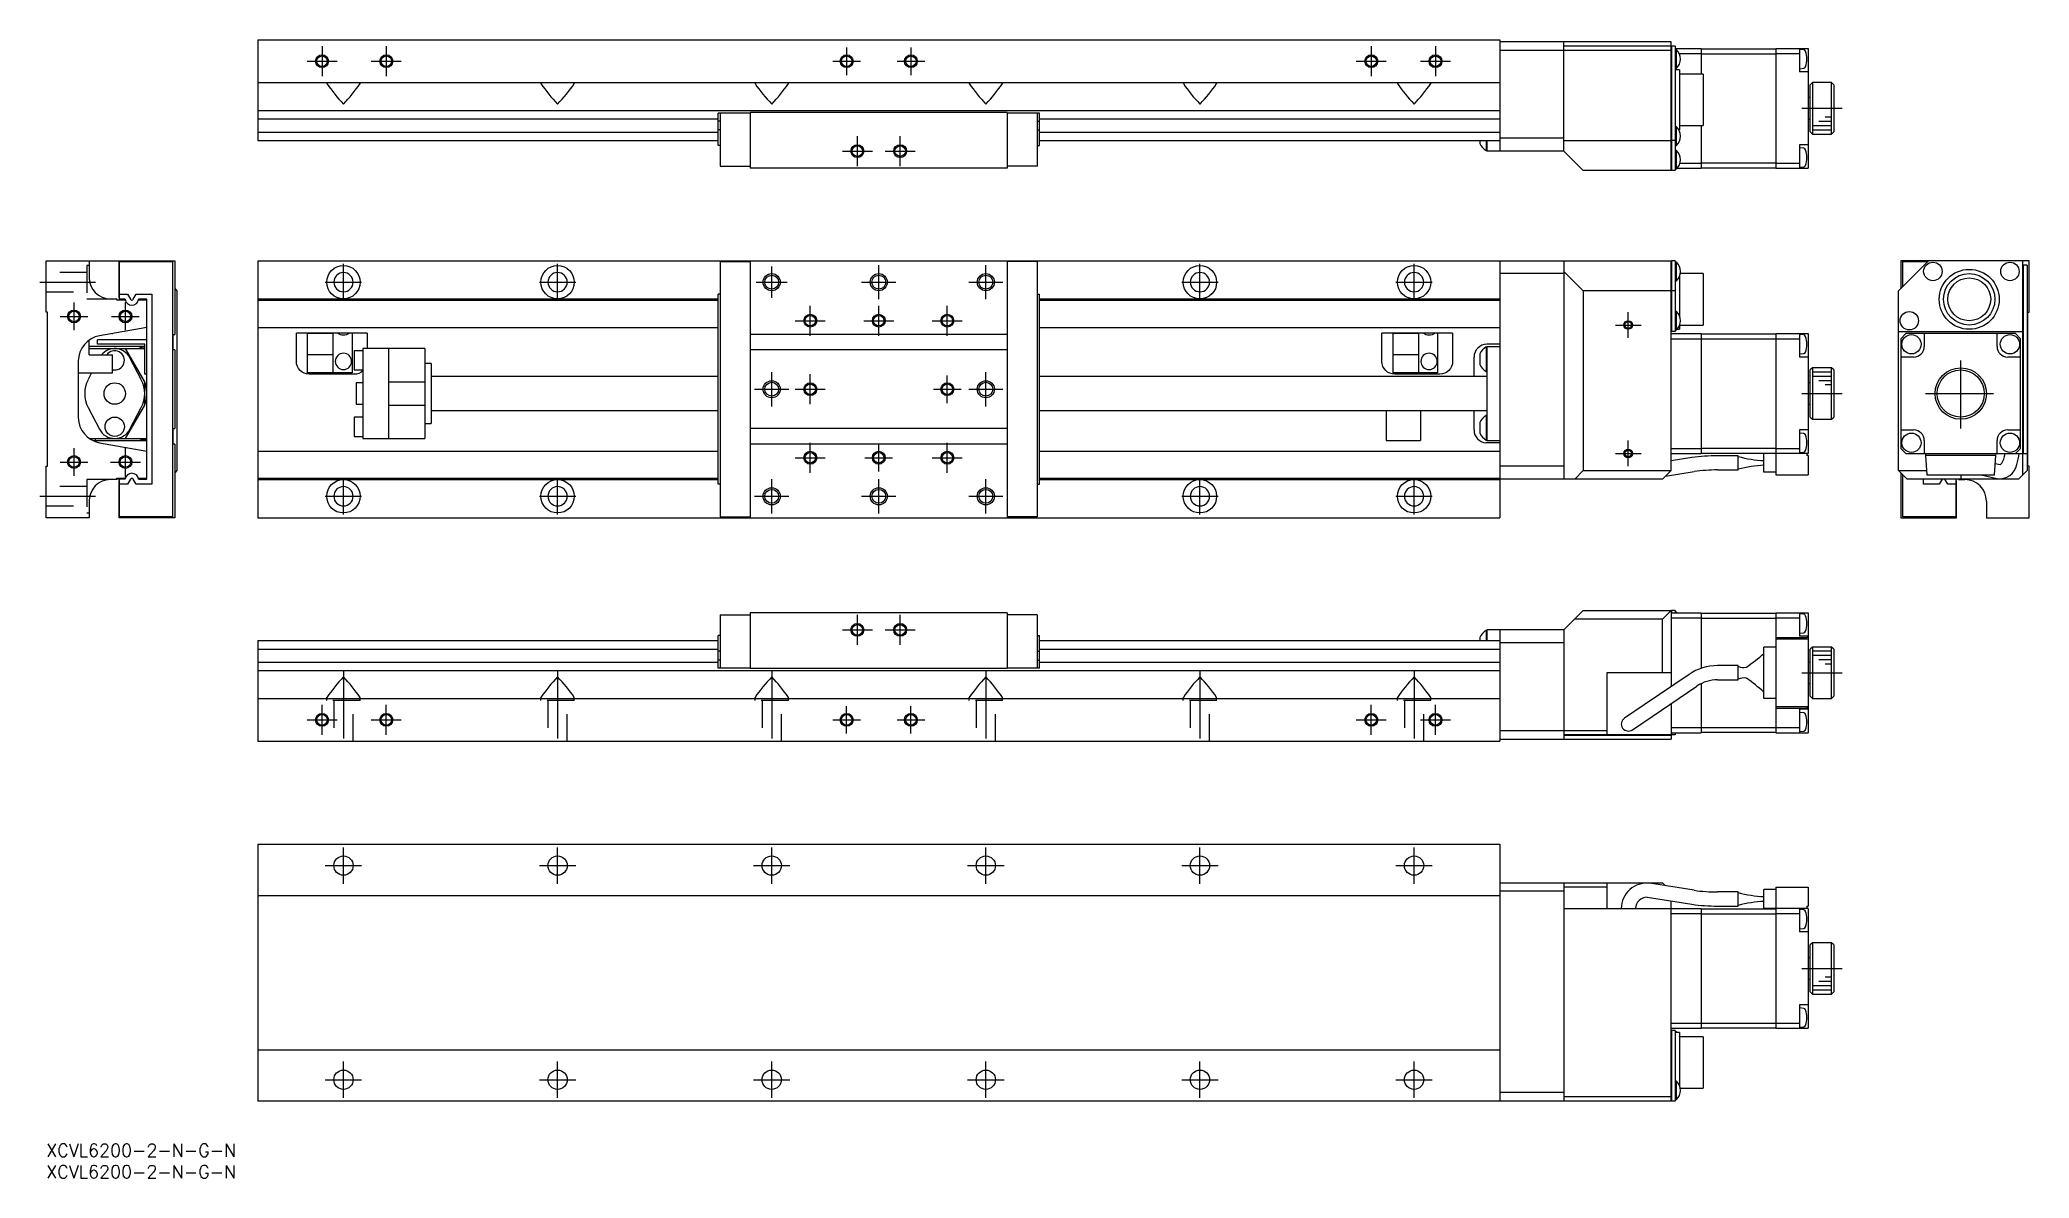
# Model space of a CAD drawing. Extents: x -2 to 463, y -8 to 258.
import ezdxf

# ---------------------------------------------------------------- set-up
doc = ezdxf.new("R2010")
doc.units = 0
doc.header["$LTSCALE"] = 0.5
doc.linetypes.add('CENTER', pattern=[50.8, 31.75, -6.35, 6.35, -6.35])
doc.linetypes.add('DASHED', pattern=[19.05, 12.7, -6.35])
for name, color, linetype in [('MSM_CENTER', 1, 'CENTER'), ('MSM_CONTINUOUS', 7, 'CONTINUOUS'), ('MSM_DASHED', 4, 'DASHED'), ('MSM_NARROW', 5, 'CONTINUOUS'), ('MSM_PART_NUMBER', 7, 'CONTINUOUS')]:
    doc.layers.add(name, color=color, linetype=linetype)
doc.styles.get("Standard").update_dxf_attribs({"font": 'txt.shx', "height": 3, "bigfont": 'bigfont.shx'})

# ---------------------------------------------------------------- blocks, each defined once
blk = doc.blocks.new('*U2')
at = {"layer": 'MSM_PART_NUMBER'}
blk.add_text('XCVL6200-2-N-G-N', height=3, dxfattribs=at).set_placement((0, -3))
blk = doc.blocks.new('*U3')
at = {"layer": 'MSM_PART_NUMBER'}
blk.add_text('XCVL6200-2-N-G-N', height=3, dxfattribs=at).set_placement((0, -8))

msp = doc.modelspace()

# ---------------------------------------------------------------- linework, layer by layer
at = {"layer": 'MSM_CENTER'}
for p, q in [((64.41, 256.34), (64.41, 249.34)), ((79.41, 256.34), (79.41, 249.34)), ((186.91, 256.07), (186.91, 249.61)), ((201.91, 256.07), (201.91, 249.61)), ((309.41, 256.34), (309.41, 249.34)), ((324.41, 256.34), (324.41, 249.34)), ((60.91, 252.84), (67.91, 252.84)), ((75.91, 252.84), (82.91, 252.84)), ((183.68, 252.84), (190.14, 252.84)), ((198.68, 252.84), (205.14, 252.84)), ((305.91, 252.84), (312.91, 252.84)), ((320.91, 252.84), (327.91, 252.84)), ((409.96, 241.84), (419.36, 241.84)), ((189.41, 228.34), (189.41, 235.34)), ((199.41, 228.34), (199.41, 235.34)), ((185.91, 231.84), (192.91, 231.84)), ((195.91, 231.84), (202.91, 231.84)), ((69.41, 196.99), (69.41, 205.49)), ((119.41, 196.99), (119.41, 205.49)), ((169.41, 197.62), (169.41, 204.87)), ((194.41, 197.24), (194.41, 205.24)), ((219.41, 197.24), (219.41, 205.24)), ((269.41, 196.99), (269.41, 205.49)), ((319.41, 196.99), (319.41, 205.49)), ((-1.5, 201.24), (11.5, 201.24)), ((65.16, 201.24), (73.66, 201.24)), ((115.16, 201.24), (123.66, 201.24)), ((165.79, 201.24), (173.04, 201.24)), ((190.41, 201.24), (198.41, 201.24)), ((215.41, 201.24), (223.41, 201.24)), ((265.16, 201.24), (273.66, 201.24)), ((315.16, 201.24), (323.66, 201.24)), ((6.5, 190.02), (6.5, 196.47)), ((18.5, 190.02), (18.5, 196.47)), ((178.41, 188.74), (178.41, 195.74)), ((194.41, 188.74), (194.41, 195.74)), ((210.41, 188.74), (210.41, 195.74)), ((3.27, 193.24), (9.73, 193.24)), ((15.27, 193.24), (21.73, 193.24)), ((174.91, 192.24), (181.91, 192.24)), ((190.91, 192.24), (197.91, 192.24)), ((206.91, 192.24), (213.91, 192.24)), ((366.41, 191.24), (372.41, 191.24)), ((369.41, 188.24), (369.41, 194.24)), ((447.05, 167.04), (447.05, 183.44)), ((169.41, 172.24), (169.41, 180.24)), ((178.41, 172.74), (178.41, 179.74)), ((210.41, 173.02), (210.41, 179.47)), ((219.41, 172.24), (219.41, 180.24)), ((165.41, 176.24), (173.41, 176.24)), ((174.91, 176.24), (181.91, 176.24)), ((207.18, 176.24), (213.64, 176.24)), ((215.41, 176.24), (223.41, 176.24)), ((409.96, 175.24), (419.36, 175.24)), ((438.85, 175.24), (455.25, 175.24)), ((18.5, 155.74), (18.5, 162.74)), ((178.41, 156.74), (178.41, 163.74)), ((194.41, 157.02), (194.41, 163.47)), ((210.41, 156.74), (210.41, 163.74)), ((369.41, 158.24), (369.41, 164.24)), ((3.27, 159.24), (9.73, 159.24)), ((6.5, 156.02), (6.5, 162.47)), ((15, 159.24), (22, 159.24)), ((174.91, 160.24), (181.91, 160.24)), ((191.18, 160.24), (197.64, 160.24)), ((206.91, 160.24), (213.91, 160.24)), ((366.41, 161.24), (372.41, 161.24)), ((69.41, 146.99), (69.41, 155.49)), ((119.41, 146.99), (119.41, 155.49)), ((169.41, 147.24), (169.41, 155.24)), ((194.41, 147.24), (194.41, 155.24)), ((219.41, 147.24), (219.41, 155.24)), ((269.41, 146.99), (269.41, 155.49)), ((319.41, 146.99), (319.41, 155.49)), ((-1.5, 151.24), (11.5, 151.24)), ((65.16, 151.24), (73.66, 151.24)), ((115.16, 151.24), (123.66, 151.24)), ((165.41, 151.24), (173.41, 151.24)), ((190.41, 151.24), (198.41, 151.24)), ((215.41, 151.24), (223.41, 151.24)), ((265.16, 151.24), (273.66, 151.24)), ((315.16, 151.24), (323.66, 151.24)), ((189.41, 116.54), (189.41, 123.54)), ((199.41, 116.54), (199.41, 123.54)), ((185.91, 120.04), (192.91, 120.04)), ((195.91, 120.04), (202.91, 120.04)), ((69.41, 110.54), (69.41, 92.04)), ((119.41, 110.54), (119.41, 92.04)), ((169.41, 110.54), (169.41, 92.04)), ((219.41, 110.54), (219.41, 92.04)), ((269.41, 110.54), (269.41, 92.04)), ((319.41, 110.54), (319.41, 92.04)), ((409.96, 110.04), (419.36, 110.04)), ((64.41, 95.54), (64.41, 102.54)), ((79.41, 95.54), (79.41, 102.54)), ((186.91, 95.81), (186.91, 102.27)), ((201.91, 95.81), (201.91, 102.27)), ((309.41, 95.54), (309.41, 102.54)), ((324.41, 95.54), (324.41, 102.54)), ((60.91, 99.04), (67.91, 99.04)), ((75.91, 99.04), (82.91, 99.04)), ((183.68, 99.04), (190.14, 99.04)), ((198.68, 99.04), (205.14, 99.04)), ((305.91, 99.04), (312.91, 99.04)), ((320.91, 99.04), (327.91, 99.04)), ((69.41, 60.75), (69.41, 69.25)), ((119.41, 60.75), (119.41, 69.25)), ((169.41, 60.75), (169.41, 69.25)), ((219.41, 60.75), (219.41, 69.25)), ((269.41, 60.75), (269.41, 69.25)), ((319.41, 60.75), (319.41, 69.25)), ((65.16, 65), (73.66, 65)), ((115.16, 65), (123.66, 65)), ((165.16, 65), (173.66, 65)), ((215.16, 65), (223.66, 65)), ((265.16, 65), (273.66, 65)), ((315.16, 65), (323.66, 65)), ((409.96, 41), (419.36, 41)), ((69.41, 10.75), (69.41, 19.25)), ((119.41, 10.75), (119.41, 19.25)), ((169.41, 10.75), (169.41, 19.25)), ((219.41, 10.75), (219.41, 19.25)), ((269.41, 10.75), (269.41, 19.25)), ((319.41, 10.75), (319.41, 19.25)), ((65.16, 15), (73.66, 15)), ((115.16, 15), (123.66, 15)), ((165.16, 15), (173.66, 15)), ((215.16, 15), (223.66, 15)), ((265.16, 15), (273.66, 15)), ((315.16, 15), (323.66, 15))]:
    msp.add_line(p, q, dxfattribs=at)
at = {"layer": 'MSM_CONTINUOUS'}
for p, q in [((49.41, 257.84), (339.41, 257.84)), ((49.41, 257.84), (49.41, 234.34)), ((339.41, 257.84), (339.41, 231.84)), ((379.41, 257.34), (339.41, 257.34)), ((354.41, 231.84), (354.41, 257.34)), ((379.41, 256.34), (354.41, 256.34)), ((379.41, 256.44), (379.31, 256.34)), ((379.41, 256.44), (379.41, 257.34)), ((379.41, 227.34), (379.41, 256.34)), ((379.51, 256.34), (379.41, 256.24)), ((379.51, 256.34), (379.51, 227.34)), ((380.41, 256.34), (379.51, 256.34)), ((380.41, 256.34), (380.41, 227.34)), ((380.41, 255.84), (386.41, 255.84)), ((386.41, 255.84), (386.41, 249.84)), ((386.41, 255.74), (403.91, 255.74)), ((403.91, 255.84), (403.91, 227.84)), ((403.91, 255.84), (411.41, 255.84)), ((409.41, 255.84), (409.41, 250.34)), ((410.4, 255.51), (409.41, 255.59)), ((411.41, 255.84), (411.41, 227.84)), ((379.41, 255.34), (339.41, 255.34)), ((380.71, 255.49), (380.41, 255.49)), ((380.41, 251.19), (380.71, 251.19)), ((380.71, 251.19), (380.71, 255.49)), ((381.32, 254.64), (386.41, 254.64)), ((386.41, 254.6), (403.91, 254.6)), ((403.91, 254.64), (409.41, 254.64)), ((409.41, 251.09), (410.4, 251.18)), ((49.41, 247.84), (339.41, 247.84)), ((65.67, 247.84), (65.51, 247.71)), ((65.51, 247.71), (65.54, 247.6)), ((73.16, 247.84), (73.31, 247.71)), ((73.31, 247.71), (73.29, 247.6)), ((115.67, 247.84), (115.51, 247.71)), ((115.51, 247.71), (115.54, 247.6)), ((123.16, 247.84), (123.31, 247.71)), ((123.31, 247.71), (123.29, 247.6)), ((165.67, 247.84), (165.51, 247.71)), ((165.51, 247.71), (165.54, 247.6)), ((173.16, 247.84), (173.31, 247.71)), ((173.31, 247.71), (173.29, 247.6)), ((215.67, 247.84), (215.51, 247.71)), ((215.51, 247.71), (215.54, 247.6)), ((223.16, 247.84), (223.31, 247.71)), ((223.31, 247.71), (223.29, 247.6)), ((265.67, 247.84), (265.51, 247.71)), ((265.51, 247.71), (265.54, 247.6)), ((273.16, 247.84), (273.31, 247.71)), ((273.31, 247.71), (273.29, 247.6)), ((315.67, 247.84), (315.51, 247.71)), ((315.51, 247.71), (315.54, 247.6)), ((323.16, 247.84), (323.31, 247.71)), ((323.31, 247.71), (323.29, 247.6)), ((381.41, 250.84), (380.41, 250.84)), ((381.41, 250.84), (381.41, 236.84)), ((386.91, 249.84), (381.41, 249.84)), ((386.91, 249.84), (386.91, 237.84)), ((411.41, 250.34), (409.41, 250.34)), ((412.41, 247.84), (411.91, 247.34)), ((411.91, 236.34), (411.91, 247.34)), ((416.91, 247.84), (412.41, 247.84)), ((412.41, 247.84), (412.41, 235.84)), ((417.41, 247.34), (416.91, 247.84)), ((416.91, 235.84), (416.91, 247.84)), ((417.41, 247.34), (417.41, 236.34)), ((411.91, 244.34), (411.41, 244.34)), ((49.41, 241.34), (339.41, 241.34)), ((49.41, 239.38), (156.91, 239.38)), ((156.91, 233.14), (156.91, 240.74)), ((164.41, 240.74), (156.91, 240.74)), ((157.41, 238.87), (156.91, 238.87)), ((157.41, 240.74), (157.41, 228.34)), ((224.41, 240.84), (164.41, 240.84)), ((164.41, 240.84), (164.41, 227.84)), ((224.41, 240.84), (224.41, 227.84)), ((231.91, 240.74), (224.41, 240.74)), ((231.41, 240.74), (231.41, 228.34)), ((231.41, 238.87), (231.91, 238.87)), ((231.91, 233.14), (231.91, 240.74)), ((231.91, 239.38), (339.41, 239.38)), ((380.71, 237.49), (380.41, 237.49)), ((380.71, 233.19), (380.71, 237.49)), ((381.41, 237.84), (386.91, 237.84)), ((386.41, 237.84), (386.41, 227.84)), ((411.41, 239.34), (411.91, 239.34)), ((49.41, 236.31), (156.91, 236.31)), ((49.41, 234.34), (156.91, 234.34)), ((157.41, 236.82), (156.91, 236.82)), ((157.41, 233.14), (156.91, 233.14)), ((231.41, 236.82), (231.91, 236.82)), ((231.41, 233.14), (231.91, 233.14)), ((231.91, 236.31), (339.41, 236.31)), ((231.91, 234.34), (339.41, 234.34)), ((334.76, 234.34), (334.76, 233.63)), ((336.21, 234.34), (336.21, 231.98)), ((336.41, 234.34), (336.41, 231.84)), ((354.41, 234.84), (339.41, 234.84)), ((354.41, 234.34), (379.41, 234.34)), ((379.41, 234.39), (379.51, 234.34)), ((380.41, 234.34), (379.51, 234.34)), ((380.41, 233.19), (380.71, 233.19)), ((381.21, 236.84), (381.41, 236.84)), ((409.41, 233.34), (409.41, 227.84)), ((411.41, 233.34), (409.41, 233.34)), ((410.4, 232.51), (409.41, 232.59)), ((411.91, 236.34), (412.41, 235.84)), ((412.41, 235.84), (416.91, 235.84)), ((416.91, 235.84), (417.41, 236.34)), ((157.41, 228.34), (164.41, 228.34)), ((224.41, 227.84), (164.41, 227.84)), ((231.41, 228.34), (224.41, 228.34)), ((336.21, 231.98), (336.41, 231.98)), ((354.41, 231.84), (336.41, 231.84)), ((354.41, 231.84), (358.91, 227.34)), ((380.71, 231.99), (380.41, 231.99)), ((380.41, 227.69), (380.71, 227.69)), ((380.71, 227.69), (380.71, 231.99)), ((380.85, 227.84), (386.41, 227.84)), ((381.51, 229.04), (386.41, 229.04)), ((386.41, 229.09), (403.91, 229.09)), ((386.41, 227.94), (403.91, 227.94)), ((403.91, 229.04), (409.41, 229.04)), ((403.91, 227.84), (411.41, 227.84)), ((409.41, 228.09), (410.4, 228.18)), ((379.41, 227.34), (358.91, 227.34)), ((379.41, 227.44), (379.51, 227.34)), ((380.41, 227.34), (379.51, 227.34)), ((0, 206.24), (30, 206.24)), ((0, 194.24), (0, 206.24)), ((10, 206.24), (10, 202.34)), ((17, 206.14), (10, 206.14)), ((17, 197.64), (17, 206.24)), ((17.1, 197.24), (17.1, 206.04)), ((17.1, 206.04), (29.5, 206.04)), ((29.5, 206.04), (29.5, 146.44)), ((30, 206.24), (30, 189.04)), ((49.41, 206.24), (379.41, 206.24)), ((49.41, 206.24), (49.41, 146.24)), ((157.41, 206.04), (164.41, 206.04)), ((157.41, 206.04), (157.41, 146.44)), ((164.41, 206.24), (164.41, 146.24)), ((224.41, 206.24), (224.41, 146.24)), ((231.41, 206.04), (224.41, 206.04)), ((231.41, 206.04), (231.41, 146.44)), ((339.41, 206.24), (339.41, 146.24)), ((354.41, 206.24), (354.41, 155.24)), ((379.41, 157.24), (379.41, 206.24)), ((379.41, 206.14), (379.51, 206.24)), ((379.51, 206.24), (379.51, 189.74)), ((380.41, 206.24), (379.51, 206.24)), ((380.41, 206.24), (380.41, 189.74)), ((380.71, 205.89), (380.41, 205.89)), ((380.71, 201.59), (380.71, 205.89)), ((439.55, 206.24), (432.55, 199.24)), ((463.05, 206.24), (433.05, 206.24)), ((433.05, 206.24), (433.05, 199.74)), ((433.55, 206.04), (439.35, 206.04)), ((433.55, 200.24), (433.55, 206.04)), ((461.55, 156.24), (461.55, 206.24)), ((462.55, 205.24), (461.55, 205.24)), ((461.65, 205.24), (461.65, 161.24)), ((462.55, 205.24), (462.55, 157.24)), ((463.05, 194.24), (463.05, 206.24)), ((354.41, 203.24), (339.41, 203.24)), ((354.41, 203.74), (358.91, 199.24)), ((380.41, 201.59), (380.71, 201.59)), ((381.41, 202.67), (381.41, 193.32)), ((386.91, 203.24), (381.57, 203.24)), ((386.91, 203.24), (386.91, 191.24)), ((15, 197.34), (16.5, 197.34)), ((16.5, 197.04), (16.5, 197.34)), ((18.46, 197.04), (16.5, 197.04)), ((17.1, 197.64), (17, 197.64)), ((17.1, 198.44), (18.98, 198.44)), ((18.43, 197.24), (17.1, 197.24)), ((18.98, 198.44), (19.66, 197.25)), ((20.34, 197.25), (21.02, 198.44)), ((21.02, 198.44), (24.7, 198.44)), ((23.5, 197.04), (21.54, 197.04)), ((23.5, 197.24), (21.57, 197.24)), ((23.5, 155.24), (23.5, 197.24)), ((24.7, 198.44), (24.7, 154.04)), ((30, 199.74), (30.5, 199.24)), ((30.5, 199.24), (30.5, 157.24)), ((49.41, 197.34), (156.91, 197.34)), ((49.41, 197.04), (156.91, 197.04)), ((156.91, 154.04), (156.91, 198.44)), ((157.41, 198.44), (156.91, 198.44)), ((231.41, 198.44), (231.91, 198.44)), ((231.91, 154.04), (231.91, 198.44)), ((231.91, 197.34), (339.41, 197.34)), ((231.91, 197.04), (339.41, 197.04)), ((358.91, 199.24), (358.91, 157.24)), ((379.41, 199.24), (358.91, 199.24)), ((379.41, 199.2), (379.51, 199.24)), ((380.41, 199.24), (379.51, 199.24)), ((432.55, 157.24), (432.55, 199.24)), ((0.3, 194.24), (0, 194.24)), ((0.3, 158.24), (0.3, 194.24)), ((23.5, 190.69), (12.46, 188.74)), ((49.41, 190.69), (156.91, 190.69)), ((231.91, 190.69), (339.41, 190.69)), ((380.71, 194.39), (380.41, 194.39)), ((380.71, 190.09), (380.71, 194.39)), ((381.41, 191.17), (381.41, 190.24)), ((381.44, 191.24), (386.91, 191.24)), ((462.75, 194.24), (463.05, 194.24)), ((462.75, 158.24), (462.75, 194.24)), ((10, 184.24), (10, 187.71)), ((23, 186.24), (10, 186.24)), ((23.5, 187.74), (12, 187.74)), ((12, 186.74), (12, 187.74)), ((23, 186.74), (12, 186.74)), ((15.29, 189.24), (15.5, 189.24)), ((15.5, 189.28), (15.5, 189.24)), ((23, 179.74), (23, 186.74)), ((29.65, 189.04), (30, 189.04)), ((29.65, 185.44), (29.65, 189.04)), ((74.91, 189.37), (58.41, 189.37)), ((58.41, 182.74), (58.41, 189.37)), ((60.91, 189.37), (60.91, 180.04)), ((66.91, 189.24), (60.91, 189.24)), ((66.91, 189.37), (66.91, 180.04)), ((71.41, 189.37), (71.41, 180.04)), ((74.91, 189.37), (74.91, 185.74)), ((224.41, 189.04), (164.41, 189.04)), ((328.41, 189.37), (311.91, 189.37)), ((311.91, 182.74), (311.91, 189.37)), ((314.41, 189.37), (314.41, 180.04)), ((320.41, 189.24), (314.41, 189.24)), ((320.41, 189.37), (320.41, 180.04)), ((324.91, 189.37), (324.91, 180.04)), ((328.41, 189.37), (328.41, 182.74)), ((336.21, 186.1), (336.21, 180.38)), ((336.41, 186.1), (336.21, 186.1)), ((339.41, 186.73), (336.41, 186.73)), ((336.41, 186.24), (339.41, 186.24)), ((336.41, 186.24), (336.41, 164.24)), ((379.41, 189.84), (379.51, 189.74)), ((379.41, 189.24), (386.41, 189.24)), ((379.41, 188.04), (386.41, 188.04)), ((380.41, 189.74), (379.51, 189.74)), ((380.41, 190.09), (380.71, 190.09)), ((380.85, 190.24), (381.41, 190.24)), ((386.41, 189.24), (386.41, 161.24)), ((386.41, 189.14), (403.91, 189.14)), ((386.41, 188), (403.91, 188)), ((403.91, 189.24), (411.41, 189.24)), ((403.91, 189.24), (403.91, 156.24)), ((403.91, 188.04), (409.41, 188.04)), ((409.41, 189.24), (409.41, 183.74)), ((410.4, 188.91), (409.41, 188.99)), ((411.41, 189.24), (411.41, 161.24)), ((432.55, 189.74), (461.55, 189.74)), ((434.25, 189.24), (433.05, 188.04)), ((433.05, 188.04), (433.05, 162.44)), ((459.85, 189.24), (434.25, 189.24)), ((438.55, 189.24), (438.55, 186.24)), ((455.55, 186.24), (455.55, 189.24)), ((461.05, 188.04), (459.85, 189.24)), ((461.05, 162.44), (461.05, 188.04)), ((7.5, 182.84), (7.5, 169.65)), ((10, 185.74), (23, 185.74)), ((10, 184.24), (15.5, 184.24)), ((15.5, 180.04), (15.5, 184.24)), ((23, 177.95), (18.5, 185.74)), ((22.21, 178.48), (19.55, 183.59)), ((30, 185.44), (29.65, 185.44)), ((30, 185.44), (30, 167.04)), ((66.91, 184.24), (60.91, 184.24)), ((71.91, 185.24), (71.91, 180.74)), ((73.91, 185.24), (71.91, 185.24)), ((73.91, 185.74), (73.91, 164.74)), ((88.41, 185.74), (73.91, 185.74)), ((79.91, 185.74), (79.91, 164.74)), ((88.41, 185.74), (88.41, 164.74)), ((89.91, 182.24), (88.41, 182.24)), ((89.91, 182.24), (89.91, 168.24)), ((224.41, 185.44), (164.41, 185.44)), ((320.41, 184.24), (314.41, 184.24)), ((333.41, 179.24), (333.41, 183.73)), ((334.76, 184.45), (334.76, 182.03)), ((409.41, 184.49), (410.4, 184.58)), ((411.41, 183.74), (409.41, 183.74)), ((412.41, 181.24), (411.91, 180.74)), ((412.41, 181.24), (412.41, 169.24)), ((416.91, 181.24), (412.41, 181.24)), ((416.91, 169.24), (416.91, 181.24)), ((417.41, 180.74), (416.91, 181.24)), ((436.05, 183.74), (433.05, 183.74)), ((461.05, 183.74), (458.05, 183.74)), ((7.5, 180.04), (15.5, 180.04)), ((10.61, 180.04), (9.79, 178.48)), ((23.5, 179.74), (23, 179.74)), ((23, 172.54), (23, 177.95)), ((71.41, 180.04), (60.91, 180.04)), ((71.91, 179.74), (61.41, 179.74)), ((71.91, 180.74), (73.91, 180.74)), ((72.41, 177.74), (72.41, 172.74)), ((73.91, 177.74), (72.41, 177.74)), ((79.91, 177.95), (88.41, 177.95)), ((156.91, 179.24), (89.91, 179.24)), ((336.41, 179.24), (231.91, 179.24)), ((324.91, 180.04), (314.41, 180.04)), ((325.41, 179.74), (314.91, 179.74)), ((336.21, 180.38), (336.41, 180.38)), ((411.91, 177.74), (411.41, 177.74)), ((411.91, 169.74), (411.91, 180.74)), ((417.41, 180.74), (417.41, 169.74)), ((9.79, 172.01), (12.45, 166.9)), ((18.5, 164.74), (23, 172.54)), ((19.55, 166.9), (22.21, 172.01)), ((72.41, 172.74), (73.91, 172.74)), ((79.91, 172.54), (88.41, 172.54)), ((411.41, 172.74), (411.91, 172.74)), ((71.91, 169.74), (71.91, 165.24)), ((73.91, 169.74), (71.91, 169.74)), ((88.41, 168.24), (89.91, 168.24)), ((89.91, 171.24), (156.91, 171.24)), ((231.91, 171.24), (336.41, 171.24)), ((312.91, 171.24), (312.91, 164.24)), ((320.91, 171.24), (320.91, 164.24)), ((333.41, 166.73), (333.41, 171.24)), ((334.76, 168.45), (334.76, 166.03)), ((336.21, 170.1), (336.21, 164.38)), ((336.41, 170.1), (336.21, 170.1)), ((411.91, 169.74), (412.41, 169.24)), ((412.41, 169.24), (416.91, 169.24)), ((416.91, 169.24), (417.41, 169.74)), ((10.05, 164.74), (23.5, 164.74)), ((10.9, 164.24), (23.5, 164.24)), ((11.5, 164.24), (11.5, 164.74)), ((12.46, 163.74), (23.5, 161.8)), ((29.65, 167.04), (30, 167.04)), ((29.65, 163.44), (29.65, 167.04)), ((30, 163.44), (29.65, 163.44)), ((30, 163.44), (30, 146.24)), ((71.91, 165.24), (73.91, 165.24)), ((73.91, 164.74), (88.41, 164.74)), ((224.41, 167.04), (164.41, 167.04)), ((224.41, 163.44), (164.41, 163.44)), ((312.91, 164.24), (320.91, 164.24)), ((336.21, 164.38), (336.41, 164.38)), ((336.41, 164.24), (339.41, 164.24)), ((339.41, 163.73), (336.41, 163.73)), ((409.41, 166.74), (409.41, 161.24)), ((411.41, 166.74), (409.41, 166.74)), ((410.4, 165.91), (409.41, 165.99)), ((433.05, 166.74), (436.05, 166.74)), ((438.55, 164.24), (438.55, 161.24)), ((455.55, 161.24), (455.55, 164.24)), ((458.05, 166.74), (461.05, 166.74)), ((0, 158.24), (0.3, 158.24)), ((0, 146.24), (0, 158.24)), ((49.41, 161.8), (156.91, 161.8)), ((231.91, 161.8), (339.41, 161.8)), ((354.41, 158.24), (339.41, 158.24)), ((379.41, 162.44), (386.41, 162.44)), ((379.41, 161.34), (379.51, 161.24)), ((384.28, 160.27), (379.41, 159.5)), ((379.51, 161.24), (386.41, 161.24)), ((386.41, 162.49), (403.91, 162.49)), ((386.41, 161.34), (403.91, 161.34)), ((395.11, 160.69), (390.25, 160.69)), ((395.11, 157.39), (395.11, 160.69)), ((401.11, 156.84), (401.11, 161.24)), ((411.41, 161.24), (401.11, 161.24)), ((403.91, 162.44), (409.41, 162.44)), ((409.41, 161.49), (410.4, 161.58)), ((411.11, 161.24), (411.11, 160.74)), ((411.41, 160.74), (411.11, 160.74)), ((411.41, 160.74), (411.41, 156.24)), ((433.05, 162.44), (434.25, 161.24)), ((434.25, 161.24), (461.55, 161.24)), ((438.8, 161.24), (438.83, 160.74)), ((455.26, 160.74), (438.83, 160.74)), ((438.83, 160.74), (439.15, 156.24)), ((454.95, 156.24), (455.26, 160.74)), ((456.25, 158.59), (455.13, 158.85)), ((455.26, 160.74), (455.3, 161.24)), ((456.31, 158.63), (456.24, 158.59)), ((456.41, 158.71), (456.31, 158.63)), ((459.85, 161.24), (461.05, 162.44)), ((461.65, 161.24), (461.55, 161.34)), ((461.65, 161.24), (462.55, 161.24)), ((463.05, 158.24), (462.75, 158.24)), ((463.05, 146.24), (463.05, 158.24)), ((16.5, 155.14), (15, 155.14)), ((16.5, 155.44), (18.46, 155.44)), ((16.5, 155.14), (16.5, 155.44)), ((16.5, 155.34), (18.44, 155.34)), ((18.43, 155.24), (16.5, 155.24)), ((17, 146.24), (17, 154.84)), ((17, 154.84), (17.1, 154.84)), ((17.1, 146.44), (17.1, 155.24)), ((18.98, 154.04), (17.1, 154.04)), ((19.66, 155.24), (18.98, 154.04)), ((21.02, 154.04), (20.34, 155.24)), ((24.7, 154.04), (21.02, 154.04)), ((21.54, 155.44), (23.5, 155.44)), ((21.56, 155.34), (23.5, 155.34)), ((21.57, 155.24), (23.5, 155.24)), ((23.2, 155.44), (23, 155.24)), ((30.5, 157.24), (30, 156.74)), ((49.41, 155.44), (156.91, 155.44)), ((49.41, 155.14), (156.91, 155.14)), ((157.41, 154.04), (156.91, 154.04)), ((231.41, 154.04), (231.91, 154.04)), ((231.91, 155.44), (339.41, 155.44)), ((231.91, 155.14), (339.41, 155.14)), ((377.41, 155.24), (339.41, 155.24)), ((358.91, 157.24), (356.91, 155.24)), ((358.91, 157.24), (379.41, 157.24)), ((377.41, 155.24), (379.41, 157.24)), ((378.12, 155.95), (384.8, 157.01)), ((390.25, 157.39), (395.11, 157.39)), ((403.91, 156.84), (401.11, 156.84)), ((403.91, 156.24), (411.41, 156.24)), ((434.55, 155.24), (432.55, 157.24)), ((432.55, 157.24), (439.08, 157.24)), ((433.05, 156.74), (433.05, 146.24)), ((433.55, 146.44), (433.55, 156.24)), ((460.55, 155.24), (434.55, 155.24)), ((438.35, 154.04), (438.35, 155.24)), ((442.02, 154.04), (438.35, 154.04)), ((439.15, 156.24), (454.95, 156.24)), ((442.71, 155.24), (442.02, 154.04)), ((444.07, 154.04), (443.38, 155.24)), ((445.95, 154.04), (444.07, 154.04)), ((445.95, 155.24), (445.95, 146.44)), ((446.05, 154.84), (445.95, 154.84)), ((446.05, 146.24), (446.05, 154.84)), ((446.55, 155.14), (446.55, 155.24)), ((446.55, 155.14), (448.05, 155.14)), ((447.05, 156.24), (447.05, 155.24)), ((451.79, 156.24), (455.5, 155.38)), ((455.5, 155.38), (455.52, 155.37)), ((460.55, 155.24), (462.55, 157.24)), ((10, 150.14), (10, 146.24)), ((453.05, 150.14), (453.05, 146.24)), ((10, 146.24), (0, 146.24)), ((30, 146.24), (17, 146.24)), ((29.5, 146.44), (17.1, 146.44)), ((49.41, 146.24), (339.41, 146.24)), ((157.41, 146.44), (164.41, 146.44)), ((231.41, 146.44), (224.41, 146.44)), ((433.05, 146.24), (446.05, 146.24)), ((445.95, 146.44), (433.55, 146.44)), ((453.05, 146.24), (463.05, 146.24)), ((157.41, 123.54), (157.41, 111.14)), ((157.41, 123.54), (164.41, 123.54)), ((164.41, 124.04), (164.41, 111.04)), ((224.41, 124.04), (164.41, 124.04)), ((224.41, 124.04), (224.41, 111.04)), ((231.41, 123.54), (224.41, 123.54)), ((231.41, 123.54), (231.41, 111.14)), ((354.41, 120.04), (358.91, 124.54)), ((377.41, 122.54), (356.91, 122.54)), ((358.91, 124.54), (379.41, 124.54)), ((377.41, 122.54), (379.41, 124.54)), ((377.41, 110.04), (377.41, 122.54)), ((379.41, 124.54), (379.41, 106.81)), ((379.41, 124.44), (379.51, 124.54)), ((379.41, 124.04), (386.41, 124.04)), ((379.41, 122.94), (379.51, 122.84)), ((379.51, 124.54), (379.51, 124.04)), ((380.41, 124.54), (379.51, 124.54)), ((379.51, 122.84), (386.41, 122.84)), ((379.51, 106.88), (379.51, 122.84)), ((380.41, 124.54), (380.41, 124.04)), ((380.71, 124.19), (380.41, 124.19)), ((380.71, 124.04), (380.71, 124.19)), ((386.41, 124.04), (386.41, 111.05)), ((386.41, 123.94), (403.91, 123.94)), ((386.41, 122.8), (403.91, 122.8)), ((403.91, 124.04), (403.91, 96.04)), ((403.91, 124.04), (411.41, 124.04)), ((403.91, 122.84), (409.41, 122.84)), ((409.41, 124.04), (409.41, 118.54)), ((410.4, 123.7), (409.41, 123.79)), ((411.41, 124.04), (411.41, 96.04)), ((49.41, 117.54), (49.41, 94.04)), ((49.41, 117.54), (156.91, 117.54)), ((156.91, 111.14), (156.91, 118.74)), ((157.41, 118.74), (156.91, 118.74)), ((231.41, 118.74), (231.91, 118.74)), ((231.91, 111.14), (231.91, 118.74)), ((231.91, 117.54), (339.41, 117.54)), ((334.76, 118.25), (334.76, 117.54)), ((336.21, 119.9), (336.21, 117.54)), ((336.41, 119.9), (336.21, 119.9)), ((354.41, 120.04), (336.41, 120.04)), ((336.41, 120.04), (336.41, 117.54)), ((339.41, 120.04), (339.41, 94.04)), ((354.41, 117.04), (339.41, 117.04)), ((354.41, 120.04), (354.41, 94.54)), ((403.91, 118.29), (411.11, 118.29)), ((403.91, 117.94), (411.41, 117.94)), ((409.41, 119.29), (410.4, 119.38)), ((411.41, 118.54), (409.41, 118.54)), ((411.11, 118.29), (411.11, 118.25)), ((411.41, 118.25), (411.11, 118.25)), ((49.41, 115.58), (156.91, 115.58)), ((49.41, 112.5), (156.91, 112.5)), ((157.41, 115.06), (156.91, 115.06)), ((157.41, 113.01), (156.91, 113.01)), ((231.41, 115.06), (231.91, 115.06)), ((231.41, 113.01), (231.91, 113.01)), ((231.91, 115.58), (339.41, 115.58)), ((231.91, 112.5), (339.41, 112.5)), ((395.11, 111.69), (390.25, 111.69)), ((395.11, 108.39), (395.11, 111.69)), ((401.11, 104.04), (401.11, 116.04)), ((403.91, 116.04), (401.11, 116.04)), ((411.91, 112.54), (411.41, 112.54)), ((412.41, 116.04), (411.91, 115.54)), ((411.91, 104.54), (411.91, 115.54)), ((412.41, 116.04), (412.41, 104.04)), ((416.91, 116.04), (412.41, 116.04)), ((416.91, 104.04), (416.91, 116.04)), ((417.41, 115.54), (416.91, 116.04)), ((417.41, 115.54), (417.41, 104.54)), ((49.41, 110.54), (339.41, 110.54)), ((164.41, 111.14), (156.91, 111.14)), ((224.41, 111.04), (164.41, 111.04)), ((231.91, 111.14), (224.41, 111.14)), ((364.41, 110.04), (364.41, 95.54)), ((379.41, 110.04), (364.41, 110.04)), ((383.61, 109.66), (373.16, 102.58)), ((375.02, 99.84), (385.46, 106.93)), ((386.41, 107.48), (386.41, 96.04)), ((390.25, 108.39), (395.11, 108.39)), ((396.97, 108.78), (397.06, 108.74)), ((411.41, 107.54), (411.91, 107.54)), ((49.41, 104.04), (339.41, 104.04)), ((65.51, 104.17), (65.54, 104.28)), ((65.67, 104.04), (65.51, 104.17)), ((73.16, 104.04), (73.31, 104.17)), ((73.31, 104.17), (73.29, 104.28)), ((115.51, 104.17), (115.54, 104.28)), ((115.67, 104.04), (115.51, 104.17)), ((123.16, 104.04), (123.31, 104.17)), ((123.31, 104.17), (123.29, 104.28)), ((165.51, 104.17), (165.54, 104.28)), ((165.67, 104.04), (165.51, 104.17)), ((173.16, 104.04), (173.31, 104.17)), ((173.31, 104.17), (173.29, 104.28)), ((215.51, 104.17), (215.54, 104.28)), ((215.67, 104.04), (215.51, 104.17)), ((223.16, 104.04), (223.31, 104.17)), ((223.31, 104.17), (223.29, 104.28)), ((265.51, 104.17), (265.54, 104.28)), ((265.67, 104.04), (265.51, 104.17)), ((273.16, 104.04), (273.31, 104.17)), ((273.31, 104.17), (273.29, 104.28)), ((315.51, 104.17), (315.54, 104.28)), ((315.67, 104.04), (315.51, 104.17)), ((323.16, 104.04), (323.31, 104.17)), ((323.31, 104.17), (323.29, 104.28)), ((373.16, 102.58), (368.53, 99.43)), ((379.41, 102.83), (379.41, 95.54)), ((379.51, 97.24), (379.51, 102.89)), ((403.91, 104.04), (401.11, 104.04)), ((411.91, 104.54), (412.41, 104.04)), ((412.41, 104.04), (416.91, 104.04)), ((416.91, 104.04), (417.41, 104.54)), ((370.38, 96.7), (375.02, 99.84)), ((403.91, 102.14), (411.41, 102.14)), ((403.91, 101.79), (411.11, 101.79)), ((409.41, 101.54), (409.41, 96.04)), ((411.41, 101.54), (409.41, 101.54)), ((410.4, 100.7), (409.41, 100.79)), ((411.11, 101.82), (411.41, 101.82)), ((411.11, 101.82), (411.11, 101.79)), ((49.41, 94.04), (339.41, 94.04)), ((339.41, 96.54), (364.41, 96.54)), ((339.41, 94.54), (379.41, 94.54)), ((379.41, 95.54), (354.41, 95.54)), ((354.41, 95.44), (379.41, 95.44)), ((379.41, 95.44), (379.31, 95.54)), ((379.51, 97.24), (379.41, 97.14)), ((379.41, 96.04), (386.41, 96.04)), ((379.51, 95.54), (379.41, 95.64)), ((379.41, 95.44), (379.41, 94.54)), ((379.51, 97.24), (386.41, 97.24)), ((379.51, 96.04), (379.51, 95.54)), ((380.41, 95.54), (379.51, 95.54)), ((380.41, 96.04), (380.41, 95.54)), ((386.41, 97.28), (403.91, 97.28)), ((386.41, 96.14), (403.91, 96.14)), ((403.91, 97.24), (409.41, 97.24)), ((403.91, 96.04), (411.41, 96.04)), ((409.41, 96.29), (410.4, 96.38)), ((49.41, 70), (339.41, 70)), ((49.41, 70), (49.41, 10)), ((339.41, 70), (339.41, 10)), ((339.41, 61), (377.41, 61)), ((354.41, 61), (354.41, 10)), ((364.41, 61), (364.41, 55)), ((384.8, 59.24), (374.35, 60.89)), ((378.12, 60.29), (377.41, 61)), ((49.41, 58), (339.41, 58)), ((354.41, 59), (339.41, 59)), ((364.41, 60), (354.41, 60)), ((373.83, 57.63), (384.28, 55.98)), ((379.41, 10), (379.41, 56.75)), ((395.11, 58.85), (390.25, 58.85)), ((395.11, 55.55), (395.11, 58.85)), ((401.11, 55), (401.11, 59.4)), ((403.91, 59.4), (401.11, 59.4)), ((403.91, 60), (403.91, 27)), ((403.91, 60), (411.41, 60)), ((411.41, 60), (411.41, 55.5)), ((354.41, 55), (379.41, 55)), ((379.51, 55), (379.41, 54.9)), ((379.41, 53.8), (386.41, 53.8)), ((379.51, 55), (386.41, 55)), ((386.41, 55), (386.41, 27)), ((386.41, 54.9), (403.91, 54.9)), ((386.41, 53.76), (403.91, 53.76)), ((390.25, 55.55), (395.11, 55.55)), ((411.41, 55), (401.11, 55)), ((403.91, 53.8), (409.41, 53.8)), ((409.41, 55), (409.41, 49.5)), ((410.4, 54.66), (409.41, 54.75)), ((411.11, 55.5), (411.41, 55.5)), ((411.11, 55.5), (411.11, 55)), ((411.41, 55), (411.41, 27)), ((409.41, 50.25), (410.4, 50.34)), ((411.41, 49.5), (409.41, 49.5)), ((412.41, 47), (411.91, 46.5)), ((411.91, 35.5), (411.91, 46.5)), ((412.41, 47), (412.41, 35)), ((416.91, 47), (412.41, 47)), ((416.91, 35), (416.91, 47)), ((417.41, 46.5), (416.91, 47)), ((417.41, 46.5), (417.41, 35.5)), ((411.91, 43.5), (411.41, 43.5)), ((411.41, 38.5), (411.91, 38.5)), ((411.91, 35.5), (412.41, 35)), ((412.41, 35), (416.91, 35)), ((416.91, 35), (417.41, 35.5)), ((379.41, 28.2), (386.41, 28.2)), ((386.41, 28.24), (403.91, 28.24)), ((403.91, 28.2), (409.41, 28.2)), ((411.41, 32.5), (409.41, 32.5)), ((409.41, 32.5), (409.41, 27)), ((410.4, 31.66), (409.41, 31.75)), ((379.41, 27), (386.41, 27)), ((379.51, 26.5), (379.41, 26.4)), ((379.51, 26.5), (379.51, 10)), ((380.41, 26.5), (379.51, 26.5)), ((380.41, 26.5), (380.41, 10)), ((380.71, 26.15), (380.41, 26.15)), ((381.41, 26), (380.41, 26)), ((380.71, 26), (380.71, 26.15)), ((381.41, 26), (381.41, 13.58)), ((386.91, 25), (381.41, 25)), ((386.41, 27.1), (403.91, 27.1)), ((386.91, 25), (386.91, 13)), ((403.91, 27), (411.41, 27)), ((409.41, 27.25), (410.4, 27.34)), ((49.41, 22), (339.41, 22)), ((380.71, 14.65), (380.41, 14.65)), ((380.71, 10.35), (380.71, 14.65)), ((379.41, 10), (49.41, 10)), ((354.41, 12), (339.41, 12)), ((379.41, 11), (354.41, 11)), ((379.51, 10), (379.41, 10.1)), ((380.41, 10), (379.51, 10)), ((380.41, 10.35), (380.71, 10.35)), ((381.57, 13), (386.91, 13))]:
    msp.add_line(p, q, dxfattribs=at)
for centre, radius in [((64.41, 252.84), 1.23), ((79.41, 252.84), 1.23), ((186.91, 252.84), 1.23), ((201.91, 252.84), 1.23), ((309.41, 252.84), 1.23), ((324.41, 252.84), 1.23), ((189.41, 231.84), 1.23), ((199.41, 231.84), 1.23), ((69.41, 201.24), 3.9), ((119.41, 201.24), 3.9), ((269.41, 201.24), 3.9), ((319.41, 201.24), 3.9), ((440.55, 203.74), 2.15), ((458.55, 203.74), 2.15), ((169.41, 201.24), 1.62), ((194.41, 201.24), 1.62), ((219.41, 201.24), 1.62), ((449.05, 197.24), 7), ((449.05, 197.24), 6), ((449.05, 197.24), 5), ((6.5, 193.24), 1.23), ((18.5, 193.24), 1.23), ((178.41, 192.24), 1.23), ((194.41, 192.24), 1.23), ((210.41, 192.24), 1.23), ((369.41, 191.24), 0.783), ((435.05, 192.24), 2.15), ((435.55, 186.74), 2.25), ((458.55, 186.74), 2.25), ((447.05, 175.24), 6), ((16, 175.24), 2.5), ((169.41, 176.24), 1.62), ((178.41, 176.24), 1.23), ((210.41, 176.24), 1.23), ((219.41, 176.24), 1.62), ((447.05, 175.24), 5.5), ((16, 167.49), 2.25), ((435.55, 163.74), 2.25), ((458.55, 163.74), 2.25), ((6.5, 159.24), 1.23), ((18.5, 159.24), 1.23), ((178.41, 160.24), 1.23), ((194.41, 160.24), 1.23), ((210.41, 160.24), 1.23), ((369.41, 161.24), 0.783), ((69.41, 151.24), 3.9), ((119.41, 151.24), 3.9), ((269.41, 151.24), 3.9), ((319.41, 151.24), 3.9), ((169.41, 151.24), 1.62), ((194.41, 151.24), 1.62), ((219.41, 151.24), 1.62), ((189.41, 120.04), 1.23), ((199.41, 120.04), 1.23), ((64.41, 99.04), 1.23), ((79.41, 99.04), 1.23), ((186.91, 99.04), 1.23), ((201.91, 99.04), 1.23), ((309.41, 99.04), 1.23), ((324.41, 99.04), 1.23), ((69.41, 65), 2.25), ((119.41, 65), 2.25), ((169.41, 65), 2.25), ((219.41, 65), 2.25), ((269.41, 65), 2.25), ((319.41, 65), 2.25), ((69.41, 15), 2.25), ((119.41, 15), 2.25), ((169.41, 15), 2.25), ((219.41, 15), 2.25), ((269.41, 15), 2.25), ((319.41, 15), 2.25)]:
    msp.add_circle(centre, radius, dxfattribs=at)
at = {"layer": 'MSM_CONTINUOUS', "extrusion": (0, 0, -1)}
for centre, radius in [((-69.41, 201.24), 2.25), ((-119.41, 201.24), 2.25), ((-269.41, 201.24), 2.25), ((-319.41, 201.24), 2.25), ((-69.41, 182.74), 1.9), ((-322.91, 182.74), 1.9), ((-69.41, 151.24), 2.25), ((-119.41, 151.24), 2.25), ((-269.41, 151.24), 2.25), ((-319.41, 151.24), 2.25)]:
    msp.add_circle(centre, radius, dxfattribs=at)
at = {"layer": 'MSM_CONTINUOUS'}
for centre, radius, start, end in [((410.36, 255.01), 0.5, 17.6292, 85), ((378.61, 253.34), 3, 314.22, 45.78), ((410.36, 251.68), 0.5, 275, 342.3708), ((405.11, 253.34), 6, 342.3708, 17.6292), ((95.79, 268.3), 36.66, 214.3736, 223.9772), ((43.04, 268.3), 36.66, 316.0228, 325.6264), ((145.79, 268.3), 36.66, 214.3736, 223.9772), ((93.04, 268.3), 36.66, 316.0228, 325.6264), ((195.79, 268.3), 36.66, 214.3736, 223.9772), ((143.04, 268.3), 36.66, 316.0228, 325.6264), ((245.79, 268.3), 36.66, 214.3736, 223.9772), ((193.04, 268.3), 36.66, 316.0228, 325.6264), ((295.79, 268.3), 36.66, 214.3736, 223.9772), ((243.04, 268.3), 36.66, 316.0228, 325.6264), ((345.79, 268.3), 36.66, 214.3736, 223.9772), ((293.04, 268.3), 36.66, 316.0228, 325.6264), ((378.61, 235.34), 3, 314.22, 45.78), ((337.79, 234.83), 3.25, 201.5574, 241.0598), ((410.36, 232.01), 0.5, 17.6292, 85), ((378.61, 229.84), 3, 314.22, 45.78), ((410.36, 228.68), 0.5, 275, 342.3708), ((405.11, 230.34), 6, 342.3708, 17.6292), ((378.61, 203.74), 3, 314.22, 45.78), ((15, 202.34), 5, 180, 270), ((20, 197.44), 1.59, 187.2376, 352.7624), ((20, 197.44), 0.388, 210, 330), ((378.61, 192.24), 3, 314.22, 45.78), ((13.5, 182.84), 6, 100, 180), ((23, 183.24), 2.85, 90, 118.6944), ((336.41, 183.73), 3, 90, 180), ((337.79, 183.26), 3.25, 118.9402, 158.4426), ((410.36, 188.41), 0.5, 17.6292, 85), ((405.11, 186.74), 6, 342.3708, 17.6292), ((436.05, 186.24), 2.5, 270, 0), ((458.05, 186.24), 2.5, 180, 270), ((16, 181.74), 4, 27.4864, 141.3178), ((16, 182.99), 2.25, 257.1604, 146.251), ((337.79, 183.23), 3.25, 201.5574, 241.0598), ((410.36, 185.08), 0.5, 275, 342.3708), ((16, 175.24), 7, 152.5136, 207.4864), ((16, 175.24), 7.5, 321.3689, 38.631), ((16, 175.24), 7, 332.5136, 27.4864), ((13.5, 169.65), 6, 180, 260), ((337.79, 167.26), 3.25, 118.9402, 158.4426), ((16, 168.74), 4, 207.4864, 332.5136), ((23, 167.24), 2.85, 241.3056, 280.1042), ((336.41, 166.73), 3, 180, 265.3245), ((337.79, 167.23), 3.25, 201.5574, 241.0598), ((410.36, 165.41), 0.5, 17.6292, 85), ((405.11, 163.74), 6, 342.3708, 17.6292), ((436.05, 164.24), 2.5, 0, 90), ((458.05, 164.24), 2.5, 90, 180), ((390.06, 121.49), 39.2, 89.7178, 98.4755), ((402.26, 186.48), 26.91, 254.5954, 267.5566), ((402.53, 129.91), 28.62, 92.8322, 105.0159), ((410.36, 162.08), 0.5, 275, 342.3708), ((456.09, 159.47), 4.14, 262.4446, 348.6833), ((453, 161.44), 4.37, 321.3798, 357.4338), ((451.24, 161.82), 9.45, 340.4373, 356.4987), ((15, 150.14), 5, 90, 180), ((20, 155.04), 1.59, 7.2376, 172.7624), ((20, 155.04), 0.388, 30, 150), ((390.04, 121.73), 35.66, 89.6613, 98.4567), ((448.05, 150.14), 5, 0, 90), ((378.61, 122.04), 3, 41.8103, 45.78), ((410.36, 123.21), 0.5, 17.6292, 85), ((405.11, 121.54), 6, 342.3708, 17.6291), ((337.79, 117.06), 3.25, 118.9402, 158.4426), ((410.36, 119.87), 0.5, 275, 342.3708), ((390.24, 99.85), 11.84, 89.9509, 124.0564), ((396.38, 114.22), 2.97, 244.6953, 282.2258), ((369.08, 151.07), 48.58, 305.093, 311.2478), ((95.79, 83.59), 36.66, 136.0228, 145.6264), ((43.04, 83.59), 36.66, 34.3736, 43.9772), ((145.79, 83.59), 36.66, 136.0228, 145.6264), ((93.04, 83.59), 36.66, 34.3736, 43.9772), ((195.79, 83.59), 36.66, 136.0228, 145.6264), ((143.04, 83.59), 36.66, 34.3736, 43.9772), ((245.79, 83.59), 36.66, 136.0228, 145.6264), ((193.04, 83.59), 36.66, 34.3736, 43.9772), ((295.79, 83.59), 36.66, 136.0228, 145.6264), ((243.04, 83.59), 36.66, 34.3736, 43.9772), ((345.79, 83.59), 36.66, 136.0228, 145.6264), ((293.04, 83.59), 36.66, 34.3736, 43.9772), ((390.24, 99.85), 8.54, 89.9287, 124.0288), ((396.43, 105.62), 3.21, 80.2787, 114.1179), ((361.76, 59.86), 60.29, 49.2516, 54.1616), ((369.45, 98.06), 1.65, 123.8333, 216.0093), ((410.36, 100.21), 0.5, 17.6292, 85), ((405.11, 98.54), 6, 342.3708, 17.6291), ((369.45, 98.07), 1.66, 216.3601, 304.4313), ((410.36, 96.87), 0.5, 275, 342.3708), ((373.78, 54.93), 5.99, 84.6051, 179.3043), ((373.85, 54.9), 2.73, 90.4075, 177.8443), ((390.07, 94.9), 39.35, 261.5412, 270.2655), ((390.08, 94.99), 36.14, 261.6013, 270.2806), ((402.53, 86.34), 28.62, 254.9841, 267.1678), ((402.57, 27.79), 28.89, 92.8902, 104.9579), ((410.36, 54.17), 0.5, 17.6292, 85), ((405.11, 52.5), 6, 342.3708, 17.6292), ((410.36, 50.83), 0.5, 275, 342.3708), ((410.36, 31.17), 0.5, 17.6292, 85), ((405.11, 29.5), 6, 342.3708, 17.6292), ((378.61, 24), 3, 41.8103, 45.78), ((378.61, 24), 3, 19.4712, 21.0395), ((410.36, 27.83), 0.5, 275, 342.3708), ((378.61, 12.5), 3, 314.22, 45.78)]:
    msp.add_arc(centre, radius, start, end, dxfattribs=at)
at = {"layer": 'MSM_CONTINUOUS', "extrusion": (0, 0, -1)}
for centre, radius, start, end in [((-69.41, 190.74), 1.9, 226.3793, 313.6207), ((-322.91, 190.74), 1.9, 226.3793, 313.6207), ((-61.41, 182.74), 3, 270, 0), ((-314.91, 182.74), 3, 270, 0), ((-325.41, 182.74), 3, 180, 270), ((-71.91, 182.74), 3, 228.1897, 270), ((-336.41, 166.73), 3, 270, 274.6755)]:
    msp.add_arc(centre, radius, start, end, dxfattribs=at)
at = {"layer": 'MSM_DASHED'}
for p, q in [((9.5, 205.14), (9.5, 197.34)), ((10, 205.14), (9.5, 205.14)), ((9.5, 203.49), (0, 203.49)), ((0, 198.99), (9.5, 198.99)), ((9.5, 197.34), (15, 197.34)), ((9.5, 153.49), (0, 153.49)), ((9.5, 155.14), (9.5, 147.34)), ((15, 155.14), (9.5, 155.14)), ((0, 148.99), (9.5, 148.99)), ((9.5, 147.34), (10, 147.34)), ((65.51, 103.54), (65.51, 104.17)), ((73.31, 103.54), (65.51, 103.54)), ((67.16, 103.54), (67.16, 94.04)), ((71.66, 94.04), (71.66, 103.54)), ((73.31, 103.54), (73.31, 104.17)), ((115.51, 103.54), (115.51, 104.17)), ((123.31, 103.54), (115.51, 103.54)), ((117.16, 103.54), (117.16, 94.04)), ((121.66, 94.04), (121.66, 103.54)), ((123.31, 103.54), (123.31, 104.17)), ((165.51, 103.54), (165.51, 104.17)), ((173.31, 103.54), (165.51, 103.54)), ((167.16, 103.54), (167.16, 94.04)), ((171.66, 94.04), (171.66, 103.54)), ((173.31, 103.54), (173.31, 104.17)), ((215.51, 103.54), (215.51, 104.17)), ((223.31, 103.54), (215.51, 103.54)), ((217.16, 103.54), (217.16, 94.04)), ((221.66, 94.04), (221.66, 103.54)), ((223.31, 103.54), (223.31, 104.17)), ((265.51, 103.54), (265.51, 104.17)), ((273.31, 103.54), (265.51, 103.54)), ((267.16, 103.54), (267.16, 94.04)), ((271.66, 94.04), (271.66, 103.54)), ((273.31, 103.54), (273.31, 104.17)), ((315.51, 103.54), (315.51, 104.17)), ((323.31, 103.54), (315.51, 103.54)), ((317.16, 103.54), (317.16, 94.04)), ((321.66, 94.04), (321.66, 103.54)), ((323.31, 103.54), (323.31, 104.17))]:
    msp.add_line(p, q, dxfattribs=at)
at = {"layer": 'MSM_NARROW'}
for p, q in [((412.41, 237.84), (416.91, 237.84)), ((413.91, 238.84), (416.91, 238.84)), ((415.41, 239.84), (416.91, 239.84)), ((412.41, 236.84), (416.91, 236.84)), ((416.91, 180.24), (412.41, 180.24)), ((416.91, 179.24), (412.41, 179.24)), ((416.91, 178.24), (413.91, 178.24)), ((416.91, 177.24), (415.41, 177.24)), ((416.91, 115.04), (412.41, 115.04)), ((416.91, 114.04), (412.41, 114.04)), ((416.91, 113.04), (413.91, 113.04)), ((416.91, 112.04), (415.41, 112.04)), ((413.91, 38), (416.91, 38)), ((415.41, 39), (416.91, 39)), ((412.41, 37), (416.91, 37)), ((412.41, 36), (416.91, 36))]:
    msp.add_line(p, q, dxfattribs=at)
for centre, radius in [((64.41, 252.84), 1.5), ((79.41, 252.84), 1.5), ((186.91, 252.84), 1.5), ((201.91, 252.84), 1.5), ((309.41, 252.84), 1.5), ((324.41, 252.84), 1.5), ((189.41, 231.84), 1.5), ((199.41, 231.84), 1.5), ((169.41, 201.24), 2), ((194.41, 201.24), 2), ((219.41, 201.24), 2), ((6.5, 193.24), 1.5), ((18.5, 193.24), 1.5), ((178.41, 192.24), 1.5), ((194.41, 192.24), 1.5), ((210.41, 192.24), 1.5), ((369.41, 191.24), 1), ((169.41, 176.24), 2), ((178.41, 176.24), 1.5), ((210.41, 176.24), 1.5), ((219.41, 176.24), 2), ((6.5, 159.24), 1.5), ((18.5, 159.24), 1.5), ((178.41, 160.24), 1.5), ((194.41, 160.24), 1.5), ((210.41, 160.24), 1.5), ((369.41, 161.24), 1), ((169.41, 151.24), 2), ((194.41, 151.24), 2), ((219.41, 151.24), 2), ((189.41, 120.04), 1.5), ((199.41, 120.04), 1.5), ((64.41, 99.04), 1.5), ((79.41, 99.04), 1.5), ((186.91, 99.04), 1.5), ((201.91, 99.04), 1.5), ((309.41, 99.04), 1.5), ((324.41, 99.04), 1.5)]:
    msp.add_circle(centre, radius, dxfattribs=at)

# ---------------------------------------------------------------- block references
at = {"layer": 'MSM_CONTINUOUS'}
for name in ['*U2', '*U3']:
    msp.add_blockref(name, (0, 0), dxfattribs=at)

doc.saveas('drawing.dxf')
